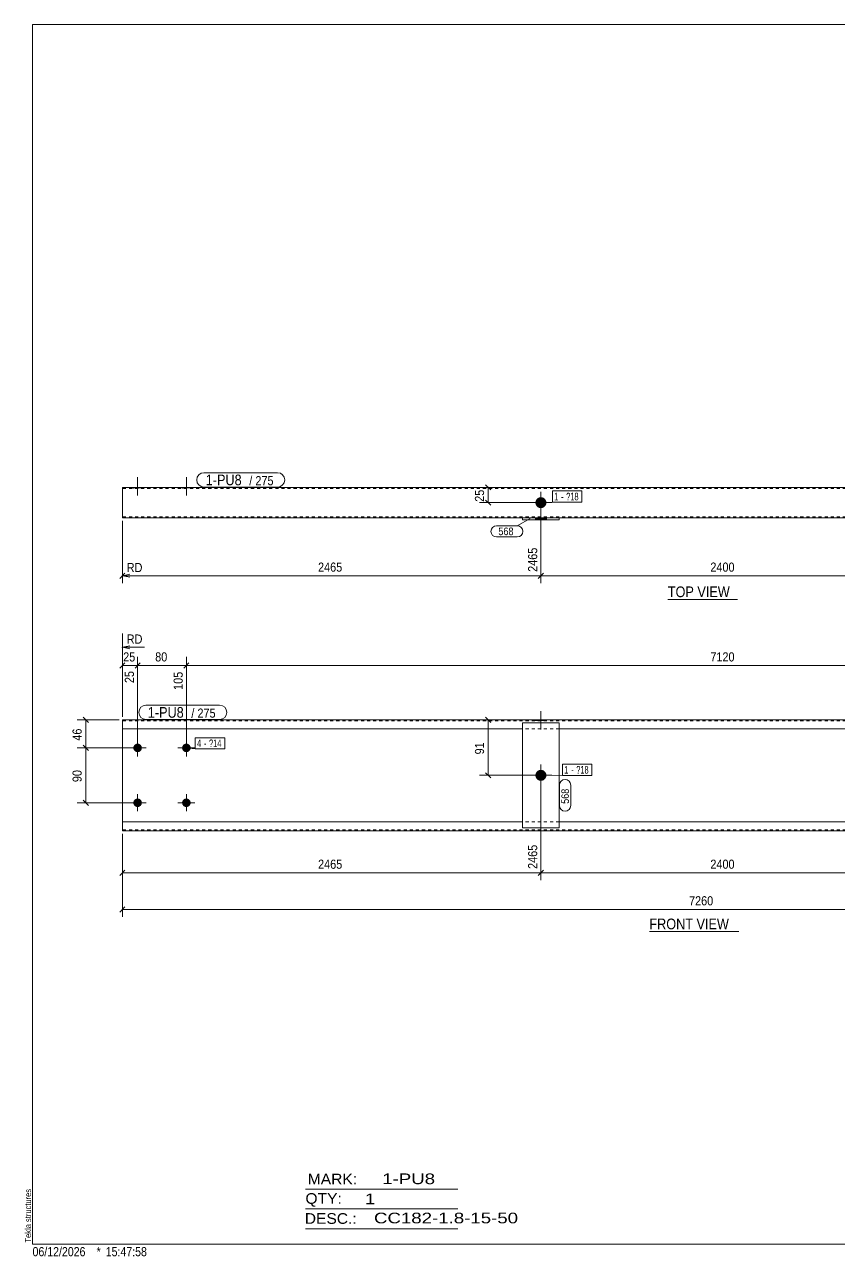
# Model space of a CAD drawing. Header units: millimetres. Extents: x 2 to 579, y 1 to 405.
# Drawn here: x 2.4 to 269.3, y 1 to 405 of the extents above; entities that cross this region are included whole.
import ezdxf

# ---------------------------------------------------------------- set-up
doc = ezdxf.new("R2010")
doc.units = ezdxf.units.MM
doc.linetypes.add('XKITLINE00', pattern=[0])
doc.linetypes.add('XKITLINE01', pattern=[4, 1, -1, 1, -1])
for name, color, linetype, lineweight in [('Bolt', 3, 'Continuous', 0), ('BoltMark', 7, 'Continuous', 0), ('Dimensions', 7, 'Continuous', 0), ('DrawingSheet', 5, 'Continuous', 0), ('OtherObjectType', 7, 'Continuous', 0), ('Part', 2, 'Continuous', 0), ('PartMark', 7, 'Continuous', 0)]:
    doc.layers.add(name, color=color, linetype=linetype, lineweight=lineweight)
doc.styles.add('ARIAL', font='ARIAL.TTF')
doc.styles.add('ARIAL_NARROW', font='ARIALN.TTF')

# ---------------------------------------------------------------- blocks, each defined once
blk = doc.blocks.new('*A2')
at = {"layer": 'Bolt'}
blk.add_hatch(color=3, dxfattribs=at).paths.add_polyline_path([(169.94, 176.59), (169.94, 176.95), (173.54, 176.95), (173.54, 176.59)], flags=17)
at = {"layer": 'Bolt', "color": 3, "linetype": 'XKITLINE00', "lineweight": 0}
for p, q in [((171.74, 179.77), (171.74, 173.77)), ((169.94, 176.95), (169.94, 176.59)), ((173.54, 176.95), (173.54, 176.59))]:
    blk.add_line(p, q, dxfattribs=at)
blk = doc.blocks.new('*A4')
at = {"layer": 'Bolt'}
for points in [[(55.48, 169.15), (55.52, 169.15), (55.55, 169.15), (55.59, 169.14), (55.62, 169.14), (55.66, 169.13), (55.69, 169.13), (55.72, 169.12), (55.76, 169.12), (55.79, 169.11), (55.82, 169.1), (55.86, 169.09), (55.89, 169.08), (55.92, 169.07), (55.95, 169.06), (55.99, 169.04), (56.02, 169.03), (56.05, 169.02), (56.08, 169), (56.11, 168.98), (56.14, 168.97), (56.17, 168.95), (56.2, 168.93), (56.23, 168.91), (56.26, 168.89), (56.28, 168.87), (56.31, 168.85), (56.34, 168.83), (56.36, 168.81), (56.39, 168.79), (56.42, 168.76), (56.44, 168.74), (56.46, 168.72), (56.49, 168.69), (56.51, 168.66), (56.53, 168.64), (56.55, 168.61), (56.57, 168.58), (56.59, 168.56), (56.61, 168.53), (56.63, 168.5), (56.65, 168.47), (56.67, 168.44), (56.68, 168.41), (56.7, 168.38), (56.72, 168.35), (56.73, 168.32), (56.74, 168.29), (56.76, 168.25), (56.77, 168.22), (56.78, 168.19), (56.79, 168.16), (56.8, 168.12), (56.81, 168.09), (56.82, 168.06), (56.82, 168.02), (56.83, 167.99), (56.83, 167.96), (56.84, 167.92), (56.84, 167.89), (56.85, 167.85), (56.85, 167.82), (56.85, 167.78), (56.85, 167.75), (56.85, 167.72), (56.85, 167.68), (56.85, 167.65), (56.84, 167.61), (56.84, 167.58), (56.83, 167.54), (56.83, 167.51), (56.82, 167.48), (56.82, 167.44), (56.81, 167.41), (56.8, 167.38), (56.79, 167.34), (56.78, 167.31), (56.77, 167.28), (56.76, 167.25), (56.74, 167.21), (56.73, 167.18), (56.72, 167.15), (56.7, 167.12), (56.68, 167.09), (56.67, 167.06), (56.65, 167.03), (56.63, 167), (56.61, 166.97), (56.59, 166.94), (56.57, 166.92), (56.55, 166.89), (56.53, 166.86), (56.51, 166.84), (56.49, 166.81), (56.46, 166.78), (56.44, 166.76), (56.42, 166.74), (56.39, 166.71), (56.36, 166.69), (56.34, 166.67), (56.31, 166.65), (56.28, 166.63), (56.26, 166.61), (56.23, 166.59), (56.2, 166.57), (56.17, 166.55), (56.14, 166.53), (56.11, 166.52), (56.08, 166.5), (56.05, 166.48), (56.02, 166.47), (55.99, 166.46), (55.95, 166.44), (55.92, 166.43), (55.89, 166.42), (55.86, 166.41), (55.82, 166.4), (55.79, 166.39), (55.76, 166.38), (55.72, 166.38), (55.69, 166.37), (55.66, 166.37), (55.62, 166.36), (55.59, 166.36), (55.55, 166.35), (55.52, 166.35), (55.48, 166.35), (55.45, 166.35), (55.42, 166.35), (55.38, 166.35), (55.35, 166.35), (55.31, 166.36), (55.28, 166.36), (55.24, 166.37), (55.21, 166.37), (55.18, 166.38), (55.14, 166.38), (55.11, 166.39), (55.08, 166.4), (55.04, 166.41), (55.01, 166.42), (54.98, 166.43), (54.95, 166.44), (54.91, 166.46), (54.88, 166.47), (54.85, 166.48), (54.82, 166.5), (54.79, 166.52), (54.76, 166.53), (54.73, 166.55), (54.7, 166.57), (54.67, 166.59), (54.64, 166.61), (54.62, 166.63), (54.59, 166.65), (54.56, 166.67), (54.54, 166.69), (54.51, 166.71), (54.48, 166.74), (54.46, 166.76), (54.44, 166.78), (54.41, 166.81), (54.39, 166.84), (54.37, 166.86), (54.35, 166.89), (54.33, 166.92), (54.31, 166.94), (54.29, 166.97), (54.27, 167), (54.25, 167.03), (54.23, 167.06), (54.22, 167.09), (54.2, 167.12), (54.18, 167.15), (54.17, 167.18), (54.16, 167.21), (54.14, 167.25), (54.13, 167.28), (54.12, 167.31), (54.11, 167.34), (54.1, 167.38), (54.09, 167.41), (54.08, 167.44), (54.08, 167.48), (54.07, 167.51), (54.07, 167.54), (54.06, 167.58), (54.06, 167.61), (54.05, 167.65), (54.05, 167.68), (54.05, 167.72), (54.05, 167.75), (54.05, 167.78), (54.05, 167.82), (54.05, 167.85), (54.06, 167.89), (54.06, 167.92), (54.07, 167.96), (54.07, 167.99), (54.08, 168.02), (54.08, 168.06), (54.09, 168.09), (54.1, 168.12), (54.11, 168.16), (54.12, 168.19), (54.13, 168.22), (54.14, 168.25), (54.16, 168.29), (54.17, 168.32), (54.18, 168.35), (54.2, 168.38), (54.22, 168.41), (54.23, 168.44), (54.25, 168.47), (54.27, 168.5), (54.29, 168.53), (54.31, 168.56), (54.33, 168.58), (54.35, 168.61), (54.37, 168.64), (54.39, 168.66), (54.41, 168.69), (54.44, 168.72), (54.46, 168.74), (54.48, 168.76), (54.51, 168.79), (54.54, 168.81), (54.56, 168.83), (54.59, 168.85), (54.62, 168.87), (54.64, 168.89), (54.67, 168.91), (54.7, 168.93), (54.73, 168.95), (54.76, 168.97), (54.79, 168.98), (54.82, 169), (54.85, 169.02), (54.88, 169.03), (54.91, 169.04), (54.95, 169.06), (54.98, 169.07), (55.01, 169.08), (55.04, 169.09), (55.08, 169.1), (55.11, 169.11), (55.14, 169.12), (55.18, 169.12), (55.21, 169.13), (55.24, 169.13), (55.28, 169.14), (55.31, 169.14), (55.35, 169.15), (55.38, 169.15), (55.42, 169.15), (55.45, 169.15)], [(55.48, 151.15), (55.52, 151.15), (55.55, 151.15), (55.59, 151.14), (55.62, 151.14), (55.66, 151.13), (55.69, 151.13), (55.72, 151.12), (55.76, 151.12), (55.79, 151.11), (55.82, 151.1), (55.86, 151.09), (55.89, 151.08), (55.92, 151.07), (55.95, 151.06), (55.99, 151.04), (56.02, 151.03), (56.05, 151.02), (56.08, 151), (56.11, 150.98), (56.14, 150.97), (56.17, 150.95), (56.2, 150.93), (56.23, 150.91), (56.26, 150.89), (56.28, 150.87), (56.31, 150.85), (56.34, 150.83), (56.36, 150.81), (56.39, 150.79), (56.42, 150.76), (56.44, 150.74), (56.46, 150.72), (56.49, 150.69), (56.51, 150.66), (56.53, 150.64), (56.55, 150.61), (56.57, 150.58), (56.59, 150.56), (56.61, 150.53), (56.63, 150.5), (56.65, 150.47), (56.67, 150.44), (56.68, 150.41), (56.7, 150.38), (56.72, 150.35), (56.73, 150.32), (56.74, 150.29), (56.76, 150.25), (56.77, 150.22), (56.78, 150.19), (56.79, 150.16), (56.8, 150.12), (56.81, 150.09), (56.82, 150.06), (56.82, 150.02), (56.83, 149.99), (56.83, 149.96), (56.84, 149.92), (56.84, 149.89), (56.85, 149.85), (56.85, 149.82), (56.85, 149.78), (56.85, 149.75), (56.85, 149.72), (56.85, 149.68), (56.85, 149.65), (56.84, 149.61), (56.84, 149.58), (56.83, 149.54), (56.83, 149.51), (56.82, 149.48), (56.82, 149.44), (56.81, 149.41), (56.8, 149.38), (56.79, 149.34), (56.78, 149.31), (56.77, 149.28), (56.76, 149.25), (56.74, 149.21), (56.73, 149.18), (56.72, 149.15), (56.7, 149.12), (56.68, 149.09), (56.67, 149.06), (56.65, 149.03), (56.63, 149), (56.61, 148.97), (56.59, 148.94), (56.57, 148.92), (56.55, 148.89), (56.53, 148.86), (56.51, 148.84), (56.49, 148.81), (56.46, 148.78), (56.44, 148.76), (56.42, 148.74), (56.39, 148.71), (56.36, 148.69), (56.34, 148.67), (56.31, 148.65), (56.28, 148.63), (56.26, 148.61), (56.23, 148.59), (56.2, 148.57), (56.17, 148.55), (56.14, 148.53), (56.11, 148.52), (56.08, 148.5), (56.05, 148.48), (56.02, 148.47), (55.99, 148.46), (55.95, 148.44), (55.92, 148.43), (55.89, 148.42), (55.86, 148.41), (55.82, 148.4), (55.79, 148.39), (55.76, 148.38), (55.72, 148.38), (55.69, 148.37), (55.66, 148.37), (55.62, 148.36), (55.59, 148.36), (55.55, 148.35), (55.52, 148.35), (55.48, 148.35), (55.45, 148.35), (55.42, 148.35), (55.38, 148.35), (55.35, 148.35), (55.31, 148.36), (55.28, 148.36), (55.24, 148.37), (55.21, 148.37), (55.18, 148.38), (55.14, 148.38), (55.11, 148.39), (55.08, 148.4), (55.04, 148.41), (55.01, 148.42), (54.98, 148.43), (54.95, 148.44), (54.91, 148.46), (54.88, 148.47), (54.85, 148.48), (54.82, 148.5), (54.79, 148.52), (54.76, 148.53), (54.73, 148.55), (54.7, 148.57), (54.67, 148.59), (54.64, 148.61), (54.62, 148.63), (54.59, 148.65), (54.56, 148.67), (54.54, 148.69), (54.51, 148.71), (54.48, 148.74), (54.46, 148.76), (54.44, 148.78), (54.41, 148.81), (54.39, 148.84), (54.37, 148.86), (54.35, 148.89), (54.33, 148.92), (54.31, 148.94), (54.29, 148.97), (54.27, 149), (54.25, 149.03), (54.23, 149.06), (54.22, 149.09), (54.2, 149.12), (54.18, 149.15), (54.17, 149.18), (54.16, 149.21), (54.14, 149.25), (54.13, 149.28), (54.12, 149.31), (54.11, 149.34), (54.1, 149.38), (54.09, 149.41), (54.08, 149.44), (54.08, 149.48), (54.07, 149.51), (54.07, 149.54), (54.06, 149.58), (54.06, 149.61), (54.05, 149.65), (54.05, 149.68), (54.05, 149.72), (54.05, 149.75), (54.05, 149.78), (54.05, 149.82), (54.05, 149.85), (54.06, 149.89), (54.06, 149.92), (54.07, 149.96), (54.07, 149.99), (54.08, 150.02), (54.08, 150.06), (54.09, 150.09), (54.1, 150.12), (54.11, 150.16), (54.12, 150.19), (54.13, 150.22), (54.14, 150.25), (54.16, 150.29), (54.17, 150.32), (54.18, 150.35), (54.2, 150.38), (54.22, 150.41), (54.23, 150.44), (54.25, 150.47), (54.27, 150.5), (54.29, 150.53), (54.31, 150.56), (54.33, 150.58), (54.35, 150.61), (54.37, 150.64), (54.39, 150.66), (54.41, 150.69), (54.44, 150.72), (54.46, 150.74), (54.48, 150.76), (54.51, 150.79), (54.54, 150.81), (54.56, 150.83), (54.59, 150.85), (54.62, 150.87), (54.64, 150.89), (54.67, 150.91), (54.7, 150.93), (54.73, 150.95), (54.76, 150.97), (54.79, 150.98), (54.82, 151), (54.85, 151.02), (54.88, 151.03), (54.91, 151.04), (54.95, 151.06), (54.98, 151.07), (55.01, 151.08), (55.04, 151.09), (55.08, 151.1), (55.11, 151.11), (55.14, 151.12), (55.18, 151.12), (55.21, 151.13), (55.24, 151.13), (55.28, 151.14), (55.31, 151.14), (55.35, 151.15), (55.38, 151.15), (55.42, 151.15), (55.45, 151.15)]]:
    blk.add_hatch(color=3, dxfattribs=at).paths.add_polyline_path(points, flags=17)
at = {"layer": 'Bolt', "color": 3, "linetype": 'XKITLINE00', "lineweight": 0}
for p, q in [((55.45, 164.95), (55.45, 170.55)), ((58.25, 167.75), (52.65, 167.75)), ((58.25, 149.75), (52.65, 149.75)), ((55.45, 146.95), (55.45, 152.55))]:
    blk.add_line(p, q, dxfattribs=at)
blk = doc.blocks.new('*A5')
at = {"layer": 'Bolt'}
for points in [[(39.48, 169.15), (39.52, 169.15), (39.55, 169.15), (39.59, 169.14), (39.62, 169.14), (39.66, 169.13), (39.69, 169.13), (39.72, 169.12), (39.76, 169.12), (39.79, 169.11), (39.82, 169.1), (39.86, 169.09), (39.89, 169.08), (39.92, 169.07), (39.95, 169.06), (39.99, 169.04), (40.02, 169.03), (40.05, 169.02), (40.08, 169), (40.11, 168.98), (40.14, 168.97), (40.17, 168.95), (40.2, 168.93), (40.23, 168.91), (40.26, 168.89), (40.28, 168.87), (40.31, 168.85), (40.34, 168.83), (40.36, 168.81), (40.39, 168.79), (40.42, 168.76), (40.44, 168.74), (40.46, 168.72), (40.49, 168.69), (40.51, 168.66), (40.53, 168.64), (40.55, 168.61), (40.57, 168.58), (40.59, 168.56), (40.61, 168.53), (40.63, 168.5), (40.65, 168.47), (40.67, 168.44), (40.68, 168.41), (40.7, 168.38), (40.72, 168.35), (40.73, 168.32), (40.74, 168.29), (40.76, 168.25), (40.77, 168.22), (40.78, 168.19), (40.79, 168.16), (40.8, 168.12), (40.81, 168.09), (40.82, 168.06), (40.82, 168.02), (40.83, 167.99), (40.83, 167.96), (40.84, 167.92), (40.84, 167.89), (40.85, 167.85), (40.85, 167.82), (40.85, 167.78), (40.85, 167.75), (40.85, 167.72), (40.85, 167.68), (40.85, 167.65), (40.84, 167.61), (40.84, 167.58), (40.83, 167.54), (40.83, 167.51), (40.82, 167.48), (40.82, 167.44), (40.81, 167.41), (40.8, 167.38), (40.79, 167.34), (40.78, 167.31), (40.77, 167.28), (40.76, 167.25), (40.74, 167.21), (40.73, 167.18), (40.72, 167.15), (40.7, 167.12), (40.68, 167.09), (40.67, 167.06), (40.65, 167.03), (40.63, 167), (40.61, 166.97), (40.59, 166.94), (40.57, 166.92), (40.55, 166.89), (40.53, 166.86), (40.51, 166.84), (40.49, 166.81), (40.46, 166.78), (40.44, 166.76), (40.42, 166.74), (40.39, 166.71), (40.36, 166.69), (40.34, 166.67), (40.31, 166.65), (40.28, 166.63), (40.26, 166.61), (40.23, 166.59), (40.2, 166.57), (40.17, 166.55), (40.14, 166.53), (40.11, 166.52), (40.08, 166.5), (40.05, 166.48), (40.02, 166.47), (39.99, 166.46), (39.95, 166.44), (39.92, 166.43), (39.89, 166.42), (39.86, 166.41), (39.82, 166.4), (39.79, 166.39), (39.76, 166.38), (39.72, 166.38), (39.69, 166.37), (39.66, 166.37), (39.62, 166.36), (39.59, 166.36), (39.55, 166.35), (39.52, 166.35), (39.48, 166.35), (39.45, 166.35), (39.42, 166.35), (39.38, 166.35), (39.35, 166.35), (39.31, 166.36), (39.28, 166.36), (39.24, 166.37), (39.21, 166.37), (39.18, 166.38), (39.14, 166.38), (39.11, 166.39), (39.08, 166.4), (39.04, 166.41), (39.01, 166.42), (38.98, 166.43), (38.95, 166.44), (38.91, 166.46), (38.88, 166.47), (38.85, 166.48), (38.82, 166.5), (38.79, 166.52), (38.76, 166.53), (38.73, 166.55), (38.7, 166.57), (38.67, 166.59), (38.64, 166.61), (38.62, 166.63), (38.59, 166.65), (38.56, 166.67), (38.54, 166.69), (38.51, 166.71), (38.48, 166.74), (38.46, 166.76), (38.44, 166.78), (38.41, 166.81), (38.39, 166.84), (38.37, 166.86), (38.35, 166.89), (38.33, 166.92), (38.31, 166.94), (38.29, 166.97), (38.27, 167), (38.25, 167.03), (38.23, 167.06), (38.22, 167.09), (38.2, 167.12), (38.18, 167.15), (38.17, 167.18), (38.16, 167.21), (38.14, 167.25), (38.13, 167.28), (38.12, 167.31), (38.11, 167.34), (38.1, 167.38), (38.09, 167.41), (38.08, 167.44), (38.08, 167.48), (38.07, 167.51), (38.07, 167.54), (38.06, 167.58), (38.06, 167.61), (38.05, 167.65), (38.05, 167.68), (38.05, 167.72), (38.05, 167.75), (38.05, 167.78), (38.05, 167.82), (38.05, 167.85), (38.06, 167.89), (38.06, 167.92), (38.07, 167.96), (38.07, 167.99), (38.08, 168.02), (38.08, 168.06), (38.09, 168.09), (38.1, 168.12), (38.11, 168.16), (38.12, 168.19), (38.13, 168.22), (38.14, 168.25), (38.16, 168.29), (38.17, 168.32), (38.18, 168.35), (38.2, 168.38), (38.22, 168.41), (38.23, 168.44), (38.25, 168.47), (38.27, 168.5), (38.29, 168.53), (38.31, 168.56), (38.33, 168.58), (38.35, 168.61), (38.37, 168.64), (38.39, 168.66), (38.41, 168.69), (38.44, 168.72), (38.46, 168.74), (38.48, 168.76), (38.51, 168.79), (38.54, 168.81), (38.56, 168.83), (38.59, 168.85), (38.62, 168.87), (38.64, 168.89), (38.67, 168.91), (38.7, 168.93), (38.73, 168.95), (38.76, 168.97), (38.79, 168.98), (38.82, 169), (38.85, 169.02), (38.88, 169.03), (38.91, 169.04), (38.95, 169.06), (38.98, 169.07), (39.01, 169.08), (39.04, 169.09), (39.08, 169.1), (39.11, 169.11), (39.14, 169.12), (39.18, 169.12), (39.21, 169.13), (39.24, 169.13), (39.28, 169.14), (39.31, 169.14), (39.35, 169.15), (39.38, 169.15), (39.42, 169.15), (39.45, 169.15)], [(39.48, 151.15), (39.52, 151.15), (39.55, 151.15), (39.59, 151.14), (39.62, 151.14), (39.66, 151.13), (39.69, 151.13), (39.72, 151.12), (39.76, 151.12), (39.79, 151.11), (39.82, 151.1), (39.86, 151.09), (39.89, 151.08), (39.92, 151.07), (39.95, 151.06), (39.99, 151.04), (40.02, 151.03), (40.05, 151.02), (40.08, 151), (40.11, 150.98), (40.14, 150.97), (40.17, 150.95), (40.2, 150.93), (40.23, 150.91), (40.26, 150.89), (40.28, 150.87), (40.31, 150.85), (40.34, 150.83), (40.36, 150.81), (40.39, 150.79), (40.42, 150.76), (40.44, 150.74), (40.46, 150.72), (40.49, 150.69), (40.51, 150.66), (40.53, 150.64), (40.55, 150.61), (40.57, 150.58), (40.59, 150.56), (40.61, 150.53), (40.63, 150.5), (40.65, 150.47), (40.67, 150.44), (40.68, 150.41), (40.7, 150.38), (40.72, 150.35), (40.73, 150.32), (40.74, 150.29), (40.76, 150.25), (40.77, 150.22), (40.78, 150.19), (40.79, 150.16), (40.8, 150.12), (40.81, 150.09), (40.82, 150.06), (40.82, 150.02), (40.83, 149.99), (40.83, 149.96), (40.84, 149.92), (40.84, 149.89), (40.85, 149.85), (40.85, 149.82), (40.85, 149.78), (40.85, 149.75), (40.85, 149.72), (40.85, 149.68), (40.85, 149.65), (40.84, 149.61), (40.84, 149.58), (40.83, 149.54), (40.83, 149.51), (40.82, 149.48), (40.82, 149.44), (40.81, 149.41), (40.8, 149.38), (40.79, 149.34), (40.78, 149.31), (40.77, 149.28), (40.76, 149.25), (40.74, 149.21), (40.73, 149.18), (40.72, 149.15), (40.7, 149.12), (40.68, 149.09), (40.67, 149.06), (40.65, 149.03), (40.63, 149), (40.61, 148.97), (40.59, 148.94), (40.57, 148.92), (40.55, 148.89), (40.53, 148.86), (40.51, 148.84), (40.49, 148.81), (40.46, 148.78), (40.44, 148.76), (40.42, 148.74), (40.39, 148.71), (40.36, 148.69), (40.34, 148.67), (40.31, 148.65), (40.28, 148.63), (40.26, 148.61), (40.23, 148.59), (40.2, 148.57), (40.17, 148.55), (40.14, 148.53), (40.11, 148.52), (40.08, 148.5), (40.05, 148.48), (40.02, 148.47), (39.99, 148.46), (39.95, 148.44), (39.92, 148.43), (39.89, 148.42), (39.86, 148.41), (39.82, 148.4), (39.79, 148.39), (39.76, 148.38), (39.72, 148.38), (39.69, 148.37), (39.66, 148.37), (39.62, 148.36), (39.59, 148.36), (39.55, 148.35), (39.52, 148.35), (39.48, 148.35), (39.45, 148.35), (39.42, 148.35), (39.38, 148.35), (39.35, 148.35), (39.31, 148.36), (39.28, 148.36), (39.24, 148.37), (39.21, 148.37), (39.18, 148.38), (39.14, 148.38), (39.11, 148.39), (39.08, 148.4), (39.04, 148.41), (39.01, 148.42), (38.98, 148.43), (38.95, 148.44), (38.91, 148.46), (38.88, 148.47), (38.85, 148.48), (38.82, 148.5), (38.79, 148.52), (38.76, 148.53), (38.73, 148.55), (38.7, 148.57), (38.67, 148.59), (38.64, 148.61), (38.62, 148.63), (38.59, 148.65), (38.56, 148.67), (38.54, 148.69), (38.51, 148.71), (38.48, 148.74), (38.46, 148.76), (38.44, 148.78), (38.41, 148.81), (38.39, 148.84), (38.37, 148.86), (38.35, 148.89), (38.33, 148.92), (38.31, 148.94), (38.29, 148.97), (38.27, 149), (38.25, 149.03), (38.23, 149.06), (38.22, 149.09), (38.2, 149.12), (38.18, 149.15), (38.17, 149.18), (38.16, 149.21), (38.14, 149.25), (38.13, 149.28), (38.12, 149.31), (38.11, 149.34), (38.1, 149.38), (38.09, 149.41), (38.08, 149.44), (38.08, 149.48), (38.07, 149.51), (38.07, 149.54), (38.06, 149.58), (38.06, 149.61), (38.05, 149.65), (38.05, 149.68), (38.05, 149.72), (38.05, 149.75), (38.05, 149.78), (38.05, 149.82), (38.05, 149.85), (38.06, 149.89), (38.06, 149.92), (38.07, 149.96), (38.07, 149.99), (38.08, 150.02), (38.08, 150.06), (38.09, 150.09), (38.1, 150.12), (38.11, 150.16), (38.12, 150.19), (38.13, 150.22), (38.14, 150.25), (38.16, 150.29), (38.17, 150.32), (38.18, 150.35), (38.2, 150.38), (38.22, 150.41), (38.23, 150.44), (38.25, 150.47), (38.27, 150.5), (38.29, 150.53), (38.31, 150.56), (38.33, 150.58), (38.35, 150.61), (38.37, 150.64), (38.39, 150.66), (38.41, 150.69), (38.44, 150.72), (38.46, 150.74), (38.48, 150.76), (38.51, 150.79), (38.54, 150.81), (38.56, 150.83), (38.59, 150.85), (38.62, 150.87), (38.64, 150.89), (38.67, 150.91), (38.7, 150.93), (38.73, 150.95), (38.76, 150.97), (38.79, 150.98), (38.82, 151), (38.85, 151.02), (38.88, 151.03), (38.91, 151.04), (38.95, 151.06), (38.98, 151.07), (39.01, 151.08), (39.04, 151.09), (39.08, 151.1), (39.11, 151.11), (39.14, 151.12), (39.18, 151.12), (39.21, 151.13), (39.24, 151.13), (39.28, 151.14), (39.31, 151.14), (39.35, 151.15), (39.38, 151.15), (39.42, 151.15), (39.45, 151.15)]]:
    blk.add_hatch(color=3, dxfattribs=at).paths.add_polyline_path(points, flags=17)
at = {"layer": 'Bolt', "color": 3, "linetype": 'XKITLINE00', "lineweight": 0}
for p, q in [((39.45, 164.95), (39.45, 170.55)), ((42.25, 167.75), (36.65, 167.75)), ((42.25, 149.75), (36.65, 149.75)), ((39.45, 146.95), (39.45, 152.55))]:
    blk.add_line(p, q, dxfattribs=at)
blk = doc.blocks.new('*A6')
at = {"layer": 'Bolt'}
blk.add_hatch(color=3, dxfattribs=at).paths.add_polyline_path([(173.54, 158.71), (173.54, 158.66), (173.54, 158.62), (173.54, 158.57), (173.53, 158.53), (173.52, 158.49), (173.52, 158.44), (173.51, 158.4), (173.5, 158.36), (173.49, 158.31), (173.48, 158.27), (173.47, 158.23), (173.45, 158.19), (173.44, 158.14), (173.42, 158.1), (173.41, 158.06), (173.39, 158.02), (173.37, 157.98), (173.35, 157.94), (173.33, 157.9), (173.31, 157.86), (173.29, 157.82), (173.26, 157.79), (173.24, 157.75), (173.22, 157.71), (173.19, 157.68), (173.16, 157.64), (173.14, 157.61), (173.11, 157.57), (173.08, 157.54), (173.05, 157.51), (173.02, 157.48), (172.99, 157.45), (172.95, 157.42), (172.92, 157.39), (172.89, 157.36), (172.85, 157.33), (172.82, 157.3), (172.78, 157.28), (172.74, 157.25), (172.71, 157.23), (172.67, 157.21), (172.63, 157.18), (172.59, 157.16), (172.55, 157.14), (172.51, 157.12), (172.47, 157.1), (172.43, 157.09), (172.39, 157.07), (172.35, 157.06), (172.31, 157.04), (172.27, 157.03), (172.22, 157.02), (172.18, 157), (172.14, 156.99), (172.1, 156.98), (172.05, 156.98), (172.01, 156.97), (171.96, 156.96), (171.92, 156.96), (171.88, 156.95), (171.83, 156.95), (171.79, 156.95), (171.74, 156.95), (171.7, 156.95), (171.66, 156.95), (171.61, 156.95), (171.57, 156.96), (171.52, 156.96), (171.48, 156.97), (171.44, 156.98), (171.39, 156.98), (171.35, 156.99), (171.31, 157), (171.26, 157.02), (171.22, 157.03), (171.18, 157.04), (171.14, 157.06), (171.1, 157.07), (171.06, 157.09), (171.01, 157.1), (170.97, 157.12), (170.93, 157.14), (170.9, 157.16), (170.86, 157.18), (170.82, 157.21), (170.78, 157.23), (170.74, 157.25), (170.71, 157.28), (170.67, 157.3), (170.64, 157.33), (170.6, 157.36), (170.57, 157.39), (170.54, 157.42), (170.5, 157.45), (170.47, 157.48), (170.44, 157.51), (170.41, 157.54), (170.38, 157.57), (170.35, 157.61), (170.32, 157.64), (170.3, 157.68), (170.27, 157.71), (170.25, 157.75), (170.22, 157.79), (170.2, 157.82), (170.18, 157.86), (170.16, 157.9), (170.14, 157.94), (170.12, 157.98), (170.1, 158.02), (170.08, 158.06), (170.06, 158.1), (170.05, 158.14), (170.03, 158.19), (170.02, 158.23), (170.01, 158.27), (170, 158.31), (169.99, 158.36), (169.98, 158.4), (169.97, 158.44), (169.96, 158.49), (169.96, 158.53), (169.95, 158.57), (169.95, 158.62), (169.95, 158.66), (169.94, 158.71), (169.94, 158.75), (169.94, 158.79), (169.95, 158.84), (169.95, 158.88), (169.95, 158.93), (169.96, 158.97), (169.96, 159.01), (169.97, 159.06), (169.98, 159.1), (169.99, 159.14), (170, 159.19), (170.01, 159.23), (170.02, 159.27), (170.03, 159.31), (170.05, 159.36), (170.06, 159.4), (170.08, 159.44), (170.1, 159.48), (170.12, 159.52), (170.14, 159.56), (170.16, 159.6), (170.18, 159.64), (170.2, 159.68), (170.22, 159.71), (170.25, 159.75), (170.27, 159.79), (170.3, 159.82), (170.32, 159.86), (170.35, 159.89), (170.38, 159.93), (170.41, 159.96), (170.44, 159.99), (170.47, 160.02), (170.5, 160.05), (170.54, 160.08), (170.57, 160.11), (170.6, 160.14), (170.64, 160.17), (170.67, 160.2), (170.71, 160.22), (170.74, 160.25), (170.78, 160.27), (170.82, 160.29), (170.86, 160.32), (170.9, 160.34), (170.93, 160.36), (170.97, 160.38), (171.01, 160.4), (171.06, 160.41), (171.1, 160.43), (171.14, 160.44), (171.18, 160.46), (171.22, 160.47), (171.26, 160.48), (171.31, 160.5), (171.35, 160.51), (171.39, 160.52), (171.44, 160.52), (171.48, 160.53), (171.52, 160.54), (171.57, 160.54), (171.61, 160.55), (171.66, 160.55), (171.7, 160.55), (171.74, 160.55), (171.79, 160.55), (171.83, 160.55), (171.88, 160.55), (171.92, 160.54), (171.96, 160.54), (172.01, 160.53), (172.05, 160.52), (172.1, 160.52), (172.14, 160.51), (172.18, 160.5), (172.22, 160.48), (172.27, 160.47), (172.31, 160.46), (172.35, 160.44), (172.39, 160.43), (172.43, 160.41), (172.47, 160.4), (172.51, 160.38), (172.55, 160.36), (172.59, 160.34), (172.63, 160.32), (172.67, 160.29), (172.71, 160.27), (172.74, 160.25), (172.78, 160.22), (172.82, 160.2), (172.85, 160.17), (172.89, 160.14), (172.92, 160.11), (172.95, 160.08), (172.99, 160.05), (173.02, 160.02), (173.05, 159.99), (173.08, 159.96), (173.11, 159.93), (173.14, 159.89), (173.16, 159.86), (173.19, 159.82), (173.22, 159.79), (173.24, 159.75), (173.26, 159.71), (173.29, 159.68), (173.31, 159.64), (173.33, 159.6), (173.35, 159.56), (173.37, 159.52), (173.39, 159.48), (173.41, 159.44), (173.42, 159.4), (173.44, 159.36), (173.45, 159.31), (173.47, 159.27), (173.48, 159.23), (173.49, 159.19), (173.5, 159.14), (173.51, 159.1), (173.52, 159.06), (173.52, 159.01), (173.53, 158.97), (173.54, 158.93), (173.54, 158.88), (173.54, 158.84), (173.54, 158.79), (173.54, 158.75)], flags=17)
at = {"layer": 'Bolt', "color": 3, "linetype": 'XKITLINE00', "lineweight": 0}
for p, q in [((171.74, 162.35), (171.74, 155.15)), ((175.34, 158.75), (168.14, 158.75))]:
    blk.add_line(p, q, dxfattribs=at)
blk = doc.blocks.new('*A8')
at = {"layer": 'Part'}
blk.add_hatch(color=2, dxfattribs=at).paths.add_polyline_path([(354.34, 141.95), (355.94, 141.95), (355.14, 140.55)], flags=17)
at = {"layer": 'Part', "color": 2, "linetype": 'XKITLINE00', "lineweight": 0}
for p, q in [((34.45, 140.55), (34.45, 176.95)), ((111.64, 176.95), (34.45, 176.95)), ((111.64, 173.95), (34.45, 173.95)), ((231.74, 176.95), (111.74, 176.95)), ((165.74, 173.95), (111.74, 173.95)), ((231.74, 173.95), (177.74, 173.95)), ((351.84, 176.95), (231.84, 176.95)), ((285.84, 173.95), (231.84, 173.95)), ((351.84, 173.95), (297.84, 173.95)), ((415.14, 176.95), (351.94, 176.95)), ((415.14, 173.95), (351.94, 173.95)), ((415.14, 140.55), (415.14, 176.95)), ((111.64, 143.55), (34.45, 143.55)), ((165.74, 143.55), (111.74, 143.55)), ((231.74, 143.55), (177.74, 143.55)), ((285.84, 143.55), (231.84, 143.55)), ((351.84, 143.55), (297.84, 143.55)), ((415.14, 143.55), (351.94, 143.55)), ((355.14, 140.55), (354.34, 141.95)), ((354.34, 141.95), (355.94, 141.95)), ((355.94, 141.95), (355.14, 140.55)), ((111.64, 140.55), (34.45, 140.55)), ((231.74, 140.55), (111.74, 140.55)), ((351.84, 140.55), (231.84, 140.55)), ((415.14, 140.55), (351.94, 140.55))]:
    blk.add_line(p, q, dxfattribs=at)
at = {"layer": 'Part', "color": 7, "linetype": 'XKITLINE01', "lineweight": 0}
for p, q in [((111.64, 176.59), (34.45, 176.59)), ((231.74, 176.59), (111.74, 176.59)), ((177.74, 173.95), (165.74, 173.95)), ((351.84, 176.59), (231.84, 176.59)), ((297.84, 173.95), (285.84, 173.95)), ((415.14, 176.59), (351.94, 176.59)), ((177.74, 143.55), (165.74, 143.55)), ((297.84, 143.55), (285.84, 143.55)), ((111.64, 140.91), (34.45, 140.91)), ((231.74, 140.91), (111.74, 140.91)), ((351.84, 140.91), (231.84, 140.91)), ((415.14, 140.91), (351.94, 140.91))]:
    blk.add_line(p, q, dxfattribs=at)
at = {"layer": 'Part', "color": 2, "linetype": 'XKITLINE00', "lineweight": 0}
blk.add_circle((355.14, 141.45), 1, dxfattribs=at)
blk = doc.blocks.new('*A9')
at = {"layer": 'Part', "color": 2, "linetype": 'XKITLINE00', "lineweight": 0}
for p, q in [((165.74, 175.95), (165.74, 141.55)), ((177.74, 175.95), (165.74, 175.95)), ((177.74, 141.55), (177.74, 175.95)), ((165.74, 141.55), (177.74, 141.55))]:
    blk.add_line(p, q, dxfattribs=at)
blk = doc.blocks.new('*A12')
at = {"layer": 'Bolt'}
blk.add_hatch(color=3, dxfattribs=at).paths.add_polyline_path([(169.94, 248.24), (169.95, 248.29), (169.95, 248.33), (169.95, 248.38), (169.96, 248.42), (169.96, 248.46), (169.97, 248.51), (169.98, 248.55), (169.99, 248.59), (170, 248.64), (170.01, 248.68), (170.02, 248.72), (170.03, 248.76), (170.05, 248.81), (170.06, 248.85), (170.08, 248.89), (170.1, 248.93), (170.12, 248.97), (170.14, 249.01), (170.16, 249.05), (170.18, 249.09), (170.2, 249.13), (170.22, 249.16), (170.25, 249.2), (170.27, 249.24), (170.3, 249.27), (170.32, 249.31), (170.35, 249.34), (170.38, 249.38), (170.41, 249.41), (170.44, 249.44), (170.47, 249.47), (170.5, 249.5), (170.54, 249.53), (170.57, 249.56), (170.6, 249.59), (170.64, 249.62), (170.67, 249.65), (170.71, 249.67), (170.74, 249.7), (170.78, 249.72), (170.82, 249.74), (170.86, 249.77), (170.9, 249.79), (170.93, 249.81), (170.97, 249.83), (171.01, 249.85), (171.06, 249.86), (171.1, 249.88), (171.14, 249.9), (171.18, 249.91), (171.22, 249.92), (171.26, 249.94), (171.31, 249.95), (171.35, 249.96), (171.39, 249.97), (171.44, 249.97), (171.48, 249.98), (171.52, 249.99), (171.57, 249.99), (171.61, 250), (171.66, 250), (171.7, 250), (171.74, 250), (171.79, 250), (171.83, 250), (171.88, 250), (171.92, 249.99), (171.96, 249.99), (172.01, 249.98), (172.05, 249.97), (172.1, 249.97), (172.14, 249.96), (172.18, 249.95), (172.22, 249.94), (172.27, 249.92), (172.31, 249.91), (172.35, 249.9), (172.39, 249.88), (172.43, 249.86), (172.47, 249.85), (172.51, 249.83), (172.55, 249.81), (172.59, 249.79), (172.63, 249.77), (172.67, 249.74), (172.71, 249.72), (172.74, 249.7), (172.78, 249.67), (172.82, 249.65), (172.85, 249.62), (172.89, 249.59), (172.92, 249.56), (172.95, 249.53), (172.99, 249.5), (173.02, 249.47), (173.05, 249.44), (173.08, 249.41), (173.11, 249.38), (173.14, 249.34), (173.16, 249.31), (173.19, 249.27), (173.22, 249.24), (173.24, 249.2), (173.26, 249.16), (173.29, 249.13), (173.31, 249.09), (173.33, 249.05), (173.35, 249.01), (173.37, 248.97), (173.39, 248.93), (173.41, 248.89), (173.42, 248.85), (173.44, 248.81), (173.45, 248.76), (173.47, 248.72), (173.48, 248.68), (173.49, 248.64), (173.5, 248.59), (173.51, 248.55), (173.52, 248.51), (173.52, 248.46), (173.53, 248.42), (173.54, 248.38), (173.54, 248.33), (173.54, 248.29), (173.54, 248.24), (173.54, 248.2), (173.54, 248.16), (173.54, 248.11), (173.54, 248.07), (173.54, 248.02), (173.53, 247.98), (173.52, 247.94), (173.52, 247.89), (173.51, 247.85), (173.5, 247.81), (173.49, 247.76), (173.48, 247.72), (173.47, 247.68), (173.45, 247.64), (173.44, 247.59), (173.42, 247.55), (173.41, 247.51), (173.39, 247.47), (173.37, 247.43), (173.35, 247.39), (173.33, 247.35), (173.31, 247.31), (173.29, 247.27), (173.26, 247.24), (173.24, 247.2), (173.22, 247.16), (173.19, 247.13), (173.16, 247.09), (173.14, 247.06), (173.11, 247.02), (173.08, 246.99), (173.05, 246.96), (173.02, 246.93), (172.99, 246.9), (172.95, 246.87), (172.92, 246.84), (172.89, 246.81), (172.85, 246.78), (172.82, 246.75), (172.78, 246.73), (172.74, 246.7), (172.71, 246.68), (172.67, 246.66), (172.63, 246.63), (172.59, 246.61), (172.55, 246.59), (172.51, 246.57), (172.47, 246.55), (172.43, 246.54), (172.39, 246.52), (172.35, 246.51), (172.31, 246.49), (172.27, 246.48), (172.22, 246.47), (172.18, 246.45), (172.14, 246.44), (172.1, 246.43), (172.05, 246.43), (172.01, 246.42), (171.96, 246.41), (171.92, 246.41), (171.88, 246.41), (171.83, 246.4), (171.79, 246.4), (171.74, 246.4), (171.7, 246.4), (171.66, 246.4), (171.61, 246.41), (171.57, 246.41), (171.52, 246.41), (171.48, 246.42), (171.44, 246.43), (171.39, 246.43), (171.35, 246.44), (171.31, 246.45), (171.26, 246.47), (171.22, 246.48), (171.18, 246.49), (171.14, 246.51), (171.1, 246.52), (171.06, 246.54), (171.01, 246.55), (170.97, 246.57), (170.93, 246.59), (170.9, 246.61), (170.86, 246.63), (170.82, 246.66), (170.78, 246.68), (170.74, 246.7), (170.71, 246.73), (170.67, 246.75), (170.64, 246.78), (170.6, 246.81), (170.57, 246.84), (170.54, 246.87), (170.5, 246.9), (170.47, 246.93), (170.44, 246.96), (170.41, 246.99), (170.38, 247.02), (170.35, 247.06), (170.32, 247.09), (170.3, 247.13), (170.27, 247.16), (170.25, 247.2), (170.22, 247.24), (170.2, 247.27), (170.18, 247.31), (170.16, 247.35), (170.14, 247.39), (170.12, 247.43), (170.1, 247.47), (170.08, 247.51), (170.06, 247.55), (170.05, 247.59), (170.03, 247.64), (170.02, 247.68), (170.01, 247.72), (170, 247.76), (169.99, 247.81), (169.98, 247.85), (169.97, 247.89), (169.96, 247.94), (169.96, 247.98), (169.95, 248.02), (169.95, 248.07), (169.95, 248.11), (169.94, 248.16), (169.94, 248.2)], flags=17)
at = {"layer": 'Bolt', "color": 3, "linetype": 'XKITLINE00', "lineweight": 0}
for p, q in [((171.74, 244.6), (171.74, 251.8)), ((175.34, 248.2), (168.14, 248.2))]:
    blk.add_line(p, q, dxfattribs=at)
blk = doc.blocks.new('*A14')
at = {"layer": 'Bolt'}
blk.add_hatch(color=3, dxfattribs=at).paths.add_polyline_path([(54.05, 252.84), (54.05, 253.2), (56.85, 253.2), (56.85, 252.84)], flags=17)
blk.add_hatch(color=3, dxfattribs=at).paths.add_polyline_path([(54.05, 252.84), (54.05, 253.2), (56.85, 253.2), (56.85, 252.84)], flags=17)
at = {"layer": 'Bolt', "color": 3, "linetype": 'XKITLINE00', "lineweight": 0}
for p, q in [((55.45, 250.52), (55.45, 256.52)), ((55.45, 250.52), (55.45, 256.52)), ((54.05, 252.84), (54.05, 253.2)), ((54.05, 252.84), (54.05, 253.2)), ((56.85, 252.84), (56.85, 253.2)), ((56.85, 252.84), (56.85, 253.2))]:
    blk.add_line(p, q, dxfattribs=at)
blk = doc.blocks.new('*A15')
at = {"layer": 'Bolt'}
blk.add_hatch(color=3, dxfattribs=at).paths.add_polyline_path([(38.05, 252.84), (38.05, 253.2), (40.85, 253.2), (40.85, 252.84)], flags=17)
blk.add_hatch(color=3, dxfattribs=at).paths.add_polyline_path([(38.05, 252.84), (38.05, 253.2), (40.85, 253.2), (40.85, 252.84)], flags=17)
at = {"layer": 'Bolt', "color": 3, "linetype": 'XKITLINE00', "lineweight": 0}
for p, q in [((39.45, 250.52), (39.45, 256.52)), ((39.45, 250.52), (39.45, 256.52)), ((38.05, 252.84), (38.05, 253.2)), ((38.05, 252.84), (38.05, 253.2)), ((40.85, 252.84), (40.85, 253.2)), ((40.85, 252.84), (40.85, 253.2))]:
    blk.add_line(p, q, dxfattribs=at)
blk = doc.blocks.new('*A16')
at = {"layer": 'Bolt'}
blk.add_hatch(color=3, dxfattribs=at).paths.add_polyline_path([(169.94, 242.6), (169.94, 243.2), (173.54, 243.2), (173.54, 242.6)], flags=17)
at = {"layer": 'Bolt', "color": 3, "linetype": 'XKITLINE00', "lineweight": 0}
for p, q in [((169.94, 243.2), (169.94, 242.6)), ((171.74, 245.9), (171.74, 239.9)), ((173.54, 243.2), (173.54, 242.6))]:
    blk.add_line(p, q, dxfattribs=at)
blk = doc.blocks.new('*A18')
at = {"layer": 'Part'}
blk.add_hatch(color=2, dxfattribs=at).paths.add_polyline_path([(354.34, 249.6), (355.94, 249.6), (355.14, 248.2)], flags=17)
at = {"layer": 'Part', "color": 2, "linetype": 'XKITLINE00', "lineweight": 0}
for p, q in [((34.45, 243.2), (34.45, 253.2)), ((34.45, 253.2), (111.64, 253.2)), ((111.74, 253.2), (231.74, 253.2)), ((231.84, 253.2), (351.84, 253.2)), ((351.94, 253.2), (415.14, 253.2)), ((415.14, 253.2), (415.14, 243.2)), ((355.14, 248.2), (354.34, 249.6)), ((354.34, 249.6), (355.94, 249.6)), ((355.94, 249.6), (355.14, 248.2)), ((111.64, 243.2), (34.45, 243.2)), ((231.74, 243.2), (111.74, 243.2)), ((351.84, 243.2), (231.84, 243.2)), ((415.14, 243.2), (351.94, 243.2))]:
    blk.add_line(p, q, dxfattribs=at)
at = {"layer": 'Part', "color": 7, "linetype": 'XKITLINE01', "lineweight": 0}
for p, q in [((111.64, 252.84), (34.45, 252.84)), ((231.74, 252.84), (111.74, 252.84)), ((351.84, 252.84), (231.84, 252.84)), ((415.14, 252.84), (351.94, 252.84)), ((111.64, 243.56), (34.45, 243.56)), ((231.74, 243.56), (111.74, 243.56)), ((351.84, 243.56), (231.84, 243.56)), ((415.14, 243.56), (351.94, 243.56))]:
    blk.add_line(p, q, dxfattribs=at)
at = {"layer": 'Part', "color": 2, "linetype": 'XKITLINE00', "lineweight": 0}
blk.add_circle((355.14, 249.1), 1, dxfattribs=at)
blk = doc.blocks.new('*A19')
at = {"layer": 'Part', "color": 2, "linetype": 'XKITLINE00', "lineweight": 0}
for p, q in [((165.74, 242.6), (165.74, 243.2)), ((177.74, 242.6), (165.74, 242.6)), ((177.74, 243.2), (177.74, 242.6))]:
    blk.add_line(p, q, dxfattribs=at)
at = {"layer": 'Part', "color": 7, "linetype": 'XKITLINE01', "lineweight": 0}
blk.add_line((165.74, 243.2), (177.74, 243.2), dxfattribs=at)
blk = doc.blocks.new('*A21')
at = {"layer": 'DrawingSheet', "color": 5, "linetype": 'XKITLINE00', "lineweight": 0}
for p, q in [((579, 405), (5, 405)), ((5, 405), (5, 5)), ((579, 5), (579, 405)), ((5, 5), (579, 5))]:
    blk.add_line(p, q, dxfattribs=at)
at = {"layer": 'DrawingSheet', "color": 5, "style": 'ARIAL', "width": 0.85}
blk.add_text('Tekla structures', height=2, rotation=90, dxfattribs=at).set_placement((4.5, 5.5))
blk = doc.blocks.new('*A25')
at = {"layer": 'OtherObjectType', "color": 6, "linetype": 'XKITLINE00', "lineweight": 0}
for p, q in [((94.5, 23), (144.5, 23)), ((94.5, 16.5), (144.5, 16.5)), ((94.5, 10), (144.5, 10))]:
    blk.add_line(p, q, dxfattribs=at)
at = {"layer": 'OtherObjectType', "color": 6, "style": 'ARIAL_NARROW'}
for s, width, p in [('MARK:', 1.275, (95.27, 24.58)), ('1-PU8', 1.525501, (119.69, 24.65)), ('QTY:', 1.275, (94.5, 18.19)), ('1', 1.525501, (113.99, 18.05)), ('DESC.:', 1.275, (94.29, 11.63)), ('CC182-1.8-15-50', 1.525501, (117, 11.79))]:
    blk.add_text(s, height=3.5, dxfattribs=dict(at, width=width)).set_placement(p)
blk = doc.blocks.new('*A28')
at = {"layer": 'OtherObjectType', "color": 7, "style": 'ARIAL_NARROW', "width": 1.008832}
for s, p in [('06/12/2026', (4.99, 1)), ('15:47:58', (29, 1)), ('*', (26, 1))]:
    blk.add_text(s, height=3, dxfattribs=at).set_placement(p)
blk = doc.blocks.new('*A29')
at = {"layer": 'Dimensions', "color": 7, "linetype": 'XKITLINE00', "lineweight": 0}
for p, q in [((34.45, 139.55), (34.45, 112.35)), ((415.14, 139.55), (415.14, 112.35)), ((35.3, 115.6), (33.6, 113.9)), ((34.45, 114.75), (415.14, 114.75)), ((415.99, 115.6), (414.29, 113.9))]:
    blk.add_line(p, q, dxfattribs=at)
at = {"layer": 'Dimensions', "color": 3}
for p in [(34.45, 114.75), (415.14, 114.75)]:
    blk.add_point(p, dxfattribs=at)
at = {"layer": 'Dimensions', "color": 3, "style": 'ARIAL', "width": 0.85}
blk.add_text('7260', height=3, dxfattribs=at).set_placement((220.34, 116.1))
blk = doc.blocks.new('*A30')
at = {"layer": 'Dimensions', "color": 7, "linetype": 'XKITLINE00', "lineweight": 0}
for p, q in [((171.74, 157.75), (171.74, 124.35)), ((34.45, 139.55), (34.45, 124.35)), ((35.3, 127.6), (33.6, 125.9)), ((34.45, 126.75), (171.74, 126.75)), ((172.59, 127.6), (170.9, 125.9))]:
    blk.add_line(p, q, dxfattribs=at)
at = {"layer": 'Dimensions', "color": 3}
for p in [(34.45, 126.75), (171.74, 126.75)]:
    blk.add_point(p, dxfattribs=at)
at = {"layer": 'Dimensions', "color": 3, "style": 'ARIAL', "width": 0.85}
blk.add_text('2465', height=3, rotation=90.0002, dxfattribs=at).set_placement((170.54, 128.05))
blk.add_text('2465', height=3, dxfattribs=at).set_placement((98.65, 128.1))
blk = doc.blocks.new('*A31')
at = {"layer": 'Dimensions', "color": 7, "linetype": 'XKITLINE00', "lineweight": 0}
for p, q in [((171.74, 157.75), (171.74, 124.35)), ((291.84, 157.75), (291.84, 124.35)), ((172.59, 127.6), (170.9, 125.9)), ((171.74, 126.75), (291.84, 126.75)), ((292.69, 127.6), (291, 125.9))]:
    blk.add_line(p, q, dxfattribs=at)
at = {"layer": 'Dimensions', "color": 3}
for p in [(171.74, 126.75), (291.84, 126.75)]:
    blk.add_point(p, dxfattribs=at)
at = {"layer": 'Dimensions', "color": 3, "style": 'ARIAL', "width": 0.85}
blk.add_text('4865', height=3, rotation=90.0002, dxfattribs=at).set_placement((290.64, 128.05))
blk.add_text('2400', height=3, dxfattribs=at).set_placement((227.34, 128.1))
blk = doc.blocks.new('*A33')
at = {"layer": 'Dimensions', "color": 7, "linetype": 'XKITLINE00', "lineweight": 0}
for p, q in [((34.45, 177.95), (34.45, 205.25)), ((36.95, 201.25), (34.45, 200.75)), ((36.95, 200.25), (34.45, 200.75)), ((41.67, 200.75), (34.45, 200.75)), ((35.3, 195.6), (33.6, 193.9)), ((34.45, 177.95), (34.45, 197.6)), ((34.45, 194.75), (39.45, 194.75)), ((40.3, 195.6), (38.6, 193.9)), ((39.45, 168.75), (39.45, 197.6))]:
    blk.add_line(p, q, dxfattribs=at)
at = {"layer": 'Dimensions', "color": 7}
blk.add_point((34.45, 200.75), dxfattribs=at)
at = {"layer": 'Dimensions', "color": 3}
for p in [(34.45, 194.75), (39.45, 194.75)]:
    blk.add_point(p, dxfattribs=at)
at = {"layer": 'Dimensions', "color": 3, "style": 'ARIAL', "width": 0.85}
for s, p in [('RD', (35.89, 201.95)), ('25', (34.72, 196.1))]:
    blk.add_text(s, height=3, dxfattribs=at).set_placement(p)
blk.add_text('25', height=3, rotation=90.0002, dxfattribs=at).set_placement((38.25, 189))
blk = doc.blocks.new('*A34')
at = {"layer": 'Dimensions', "color": 7, "linetype": 'XKITLINE00', "lineweight": 0}
for p, q in [((40.3, 195.6), (38.6, 193.9)), ((39.45, 168.75), (39.45, 197.6)), ((39.45, 194.75), (55.45, 194.75)), ((56.3, 195.6), (54.6, 193.9)), ((55.45, 168.75), (55.45, 197.6))]:
    blk.add_line(p, q, dxfattribs=at)
at = {"layer": 'Dimensions', "color": 3}
for p in [(39.45, 194.75), (55.45, 194.75)]:
    blk.add_point(p, dxfattribs=at)
at = {"layer": 'Dimensions', "color": 3, "style": 'ARIAL', "width": 0.85}
blk.add_text('80', height=3, dxfattribs=at).set_placement((45.22, 196.1))
blk.add_text('105', height=3, rotation=90.0002, dxfattribs=at).set_placement((54.25, 186.77))
blk = doc.blocks.new('*A35')
at = {"layer": 'Dimensions', "color": 7, "linetype": 'XKITLINE00', "lineweight": 0}
for p, q in [((56.3, 195.6), (54.6, 193.9)), ((55.45, 168.75), (55.45, 197.6)), ((55.45, 194.75), (408.14, 194.75)), ((408.99, 195.6), (407.29, 193.9)), ((408.14, 168.75), (408.14, 197.6))]:
    blk.add_line(p, q, dxfattribs=at)
at = {"layer": 'Dimensions', "color": 3}
for p in [(55.45, 194.75), (408.14, 194.75)]:
    blk.add_point(p, dxfattribs=at)
at = {"layer": 'Dimensions', "color": 3, "style": 'ARIAL', "width": 0.85}
blk.add_text('7120', height=3, dxfattribs=at).set_placement((227.34, 196.1))
blk.add_text('7225', height=3, rotation=90.0002, dxfattribs=at).set_placement((406.94, 184.55))
blk = doc.blocks.new('*A37')
at = {"layer": 'Dimensions', "color": 7, "linetype": 'XKITLINE00', "lineweight": 0}
for p, q in [((153.6, 177.8), (155.3, 176.1)), ((170.74, 176.95), (151.6, 176.95)), ((154.45, 158.75), (154.45, 176.95)), ((170.74, 158.75), (151.6, 158.75)), ((153.6, 159.6), (155.3, 157.9))]:
    blk.add_line(p, q, dxfattribs=at)
at = {"layer": 'Dimensions', "color": 3}
for p in [(154.45, 176.95), (154.45, 158.75)]:
    blk.add_point(p, dxfattribs=at)
at = {"layer": 'Dimensions', "color": 3, "style": 'ARIAL', "width": 0.85}
blk.add_text('91', height=3, rotation=90.0002, dxfattribs=at).set_placement((153.1, 165.62))
blk = doc.blocks.new('*A39')
at = {"layer": 'Dimensions', "color": 7, "linetype": 'XKITLINE00', "lineweight": 0}
for p, q in [((38.45, 167.75), (19.6, 167.75)), ((21.6, 168.6), (23.3, 166.9)), ((22.45, 149.75), (22.45, 167.75)), ((38.45, 149.75), (19.6, 149.75)), ((21.6, 150.6), (23.3, 148.9))]:
    blk.add_line(p, q, dxfattribs=at)
at = {"layer": 'Dimensions', "color": 3}
for p in [(22.45, 167.75), (22.45, 149.75)]:
    blk.add_point(p, dxfattribs=at)
at = {"layer": 'Dimensions', "color": 3, "style": 'ARIAL', "width": 0.85}
blk.add_text('90', height=3, rotation=90.0002, dxfattribs=at).set_placement((21.1, 156.52))
blk = doc.blocks.new('*A40')
at = {"layer": 'Dimensions', "color": 7, "linetype": 'XKITLINE00', "lineweight": 0}
for p, q in [((21.6, 177.8), (23.3, 176.1)), ((33.45, 176.95), (19.6, 176.95)), ((22.45, 167.75), (22.45, 176.95)), ((38.45, 167.75), (19.6, 167.75)), ((21.6, 168.6), (23.3, 166.9))]:
    blk.add_line(p, q, dxfattribs=at)
at = {"layer": 'Dimensions', "color": 3}
for p in [(22.45, 176.95), (22.45, 167.75)]:
    blk.add_point(p, dxfattribs=at)
at = {"layer": 'Dimensions', "color": 3, "style": 'ARIAL', "width": 0.85}
blk.add_text('46', height=3, rotation=90.0002, dxfattribs=at).set_placement((21.1, 170.12))
blk = doc.blocks.new('*A44')
at = {"layer": 'BoltMark', "color": 7, "linetype": 'XKITLINE00', "lineweight": 0}
for p, q in [((178.81, 162.41), (188.5, 162.41)), ((178.81, 158.71), (178.81, 162.41)), ((188.5, 158.71), (188.5, 162.41)), ((171.74, 158.75), (178.81, 158.71)), ((178.81, 158.71), (188.5, 158.71))]:
    blk.add_line(p, q, dxfattribs=at)
at = {"layer": 'BoltMark', "color": 3, "style": 'ARIAL_NARROW', "width": 0.85}
for s, p in [('1', (179.41, 159.31)), ('?18', (183.34, 159.31)), ('-', (181.68, 159.31))]:
    blk.add_text(s, height=2.5, dxfattribs=at).set_placement(p)
blk = doc.blocks.new('*A45')
at = {"layer": 'BoltMark', "color": 7, "linetype": 'XKITLINE00', "lineweight": 0}
for p, q in [((58.35, 171.1), (68.04, 171.1)), ((58.35, 167.4), (58.35, 171.1)), ((68.04, 167.4), (68.04, 171.1)), ((55.45, 167.75), (58.35, 167.4)), ((58.35, 167.4), (68.04, 167.4))]:
    blk.add_line(p, q, dxfattribs=at)
at = {"layer": 'BoltMark', "color": 3, "style": 'ARIAL_NARROW', "width": 0.85}
for s, p in [('4', (58.95, 168)), ('?14', (62.88, 168)), ('-', (61.22, 168))]:
    blk.add_text(s, height=2.5, dxfattribs=at).set_placement(p)
blk = doc.blocks.new('*A48')
at = {"layer": 'PartMark', "color": 7, "linetype": 'XKITLINE00', "lineweight": 0}
for p, q in [((177.84, 148.8), (177.84, 155.56)), ((181.54, 148.8), (181.54, 155.56))]:
    blk.add_line(p, q, dxfattribs=at)
for centre, start, end in [((179.69, 155.56), 0, 180), ((179.69, 148.8), 180, 0)]:
    blk.add_arc(centre, 1.85, start, end, dxfattribs=at)
at = {"layer": 'PartMark', "color": 3, "style": 'ARIAL', "width": 0.85}
blk.add_text('568', height=2.5, rotation=90.0002, dxfattribs=at).set_placement((180.94, 149.4))
blk = doc.blocks.new('*A49')
at = {"layer": 'PartMark', "color": 7, "linetype": 'XKITLINE00', "lineweight": 0}
for p, q in [((42.2, 181.75), (66.37, 181.75)), ((42.2, 177.05), (66.37, 177.05))]:
    blk.add_line(p, q, dxfattribs=at)
for centre, start, end in [((42.2, 179.4), 90, 270), ((66.37, 179.4), 270, 90)]:
    blk.add_arc(centre, 2.35, start, end, dxfattribs=at)
at = {"layer": 'PartMark', "color": 1, "style": 'ARIAL', "width": 0.85}
blk.add_text('1-PU8', height=3.5, dxfattribs=at).set_placement((42.8, 177.65))
at = {"layer": 'PartMark', "color": 3, "style": 'ARIAL', "width": 0.85}
for s, p in [('/', (57.08, 177.65)), ('275', (59.09, 177.65))]:
    blk.add_text(s, height=3, dxfattribs=at).set_placement(p)
blk = doc.blocks.new('*A50')
at = {"layer": 'OtherObjectType', "color": 7, "linetype": 'XKITLINE00', "lineweight": 0}
blk.add_line((207.33, 107.5), (236.62, 107.5), dxfattribs=at)
at = {"layer": 'OtherObjectType', "color": 7, "style": 'ARIAL', "width": 0.85}
blk.add_text('FRONT VIEW', height=3.5, dxfattribs=at).set_placement((207.33, 108.25))
blk = doc.blocks.new('*A51')
at = {"layer": 'Dimensions', "color": 7, "linetype": 'XKITLINE00', "lineweight": 0}
for p, q in [((170.74, 253.2), (151.6, 253.2)), ((153.6, 254.05), (155.3, 252.35)), ((154.45, 248.2), (154.45, 253.2)), ((170.74, 248.2), (151.6, 248.2)), ((153.6, 249.05), (155.3, 247.35))]:
    blk.add_line(p, q, dxfattribs=at)
at = {"layer": 'Dimensions', "color": 3}
for p in [(154.45, 253.2), (154.45, 248.2)]:
    blk.add_point(p, dxfattribs=at)
at = {"layer": 'Dimensions', "color": 3, "style": 'ARIAL', "width": 0.85}
blk.add_text('25', height=3, rotation=90.0002, dxfattribs=at).set_placement((153.1, 248.48))
blk = doc.blocks.new('*A53')
at = {"layer": 'Dimensions', "color": 7, "linetype": 'XKITLINE00', "lineweight": 0}
for p, q in [((171.74, 247.2), (171.74, 221.8)), ((34.45, 242.2), (34.45, 221.8)), ((34.45, 242.2), (34.45, 221.8)), ((35.3, 225.05), (33.6, 223.35)), ((36.95, 224.7), (34.45, 224.2)), ((34.45, 224.2), (171.74, 224.2)), ((36.95, 223.7), (34.45, 224.2)), ((41.67, 224.2), (34.45, 224.2)), ((172.59, 225.05), (170.9, 223.35))]:
    blk.add_line(p, q, dxfattribs=at)
at = {"layer": 'Dimensions', "color": 3}
for p in [(34.45, 224.2), (171.74, 224.2)]:
    blk.add_point(p, dxfattribs=at)
at = {"layer": 'Dimensions', "color": 7}
blk.add_point((34.45, 224.2), dxfattribs=at)
at = {"layer": 'Dimensions', "color": 3, "style": 'ARIAL', "width": 0.85}
blk.add_text('2465', height=3, rotation=90.0002, dxfattribs=at).set_placement((170.54, 225.5))
for s, p in [('RD', (35.89, 225.4)), ('2465', (98.65, 225.55))]:
    blk.add_text(s, height=3, dxfattribs=at).set_placement(p)
blk = doc.blocks.new('*A54')
at = {"layer": 'Dimensions', "color": 7, "linetype": 'XKITLINE00', "lineweight": 0}
for p, q in [((171.74, 247.2), (171.74, 221.8)), ((291.84, 247.2), (291.84, 221.8)), ((172.59, 225.05), (170.9, 223.35)), ((171.74, 224.2), (291.84, 224.2)), ((292.69, 225.05), (291, 223.35))]:
    blk.add_line(p, q, dxfattribs=at)
at = {"layer": 'Dimensions', "color": 3}
for p in [(171.74, 224.2), (291.84, 224.2)]:
    blk.add_point(p, dxfattribs=at)
at = {"layer": 'Dimensions', "color": 3, "style": 'ARIAL', "width": 0.85}
blk.add_text('4865', height=3, rotation=90.0002, dxfattribs=at).set_placement((290.64, 225.5))
blk.add_text('2400', height=3, dxfattribs=at).set_placement((227.34, 225.55))
blk = doc.blocks.new('*A56')
at = {"layer": 'BoltMark', "color": 7, "linetype": 'XKITLINE00', "lineweight": 0}
for p, q in [((175.51, 252.05), (185.2, 252.05)), ((175.51, 248.35), (175.51, 252.05)), ((185.2, 248.35), (185.2, 252.05)), ((171.74, 248.2), (175.51, 248.35)), ((175.51, 248.35), (185.2, 248.35))]:
    blk.add_line(p, q, dxfattribs=at)
at = {"layer": 'BoltMark', "color": 3, "style": 'ARIAL_NARROW', "width": 0.85}
for s, p in [('1', (176.11, 248.95)), ('?18', (180.04, 248.95)), ('-', (178.38, 248.95))]:
    blk.add_text(s, height=2.5, dxfattribs=at).set_placement(p)
blk = doc.blocks.new('*A59')
at = {"layer": 'PartMark', "color": 7, "linetype": 'XKITLINE00', "lineweight": 0}
for p, q in [((168.2, 243.02), (163.96, 240.63)), ((157.2, 240.63), (163.96, 240.63)), ((157.2, 236.93), (163.96, 236.93))]:
    blk.add_line(p, q, dxfattribs=at)
for centre, start, end in [((157.2, 238.78), 90, 270), ((163.96, 238.78), 270, 90)]:
    blk.add_arc(centre, 1.85, start, end, dxfattribs=at)
at = {"layer": 'PartMark', "color": 3, "style": 'ARIAL', "width": 0.85}
blk.add_text('568', height=2.5, dxfattribs=at).set_placement((157.8, 237.53))
blk = doc.blocks.new('*A60')
at = {"layer": 'PartMark', "color": 7, "linetype": 'XKITLINE00', "lineweight": 0}
for p, q in [((61.2, 258), (85.37, 258)), ((61.2, 253.3), (85.37, 253.3))]:
    blk.add_line(p, q, dxfattribs=at)
for centre, start, end in [((61.2, 255.65), 90, 270), ((85.37, 255.65), 270, 90)]:
    blk.add_arc(centre, 2.35, start, end, dxfattribs=at)
at = {"layer": 'PartMark', "color": 1, "style": 'ARIAL', "width": 0.85}
blk.add_text('1-PU8', height=3.5, dxfattribs=at).set_placement((61.8, 253.9))
at = {"layer": 'PartMark', "color": 3, "style": 'ARIAL', "width": 0.85}
for s, p in [('/', (76.08, 253.9)), ('275', (78.09, 253.9))]:
    blk.add_text(s, height=3, dxfattribs=at).set_placement(p)
blk = doc.blocks.new('*A61')
at = {"layer": 'OtherObjectType', "color": 7, "linetype": 'XKITLINE00', "lineweight": 0}
blk.add_line((213.38, 216.45), (236.2, 216.45), dxfattribs=at)
at = {"layer": 'OtherObjectType', "color": 7, "style": 'ARIAL', "width": 0.85}
blk.add_text('TOP VIEW', height=3.5, dxfattribs=at).set_placement((213.38, 217.2))

msp = doc.modelspace()

# ---------------------------------------------------------------- block references
at = {"lineweight": 0}
for name in ['*A21', '*A15', '*A14', '*A60', '*A51', '*A12', '*A56', '*A53', '*A54', '*A59', '*A19', '*A16', '*A61', '*A33', '*A34', '*A35', '*A40', '*A49', '*A37', '*A2', '*A9', '*A5', '*A4', '*A45', '*A39', '*A6', '*A44', '*A30', '*A31', '*A48', '*A29', '*A50', '*A25', '*A28']:
    msp.add_blockref(name, (0, 0), dxfattribs=at)
at = {"layer": 'Part', "lineweight": 0}
for name in ['*A18', '*A8']:
    msp.add_blockref(name, (0, 0), dxfattribs=at)

doc.saveas('drawing.dxf')
